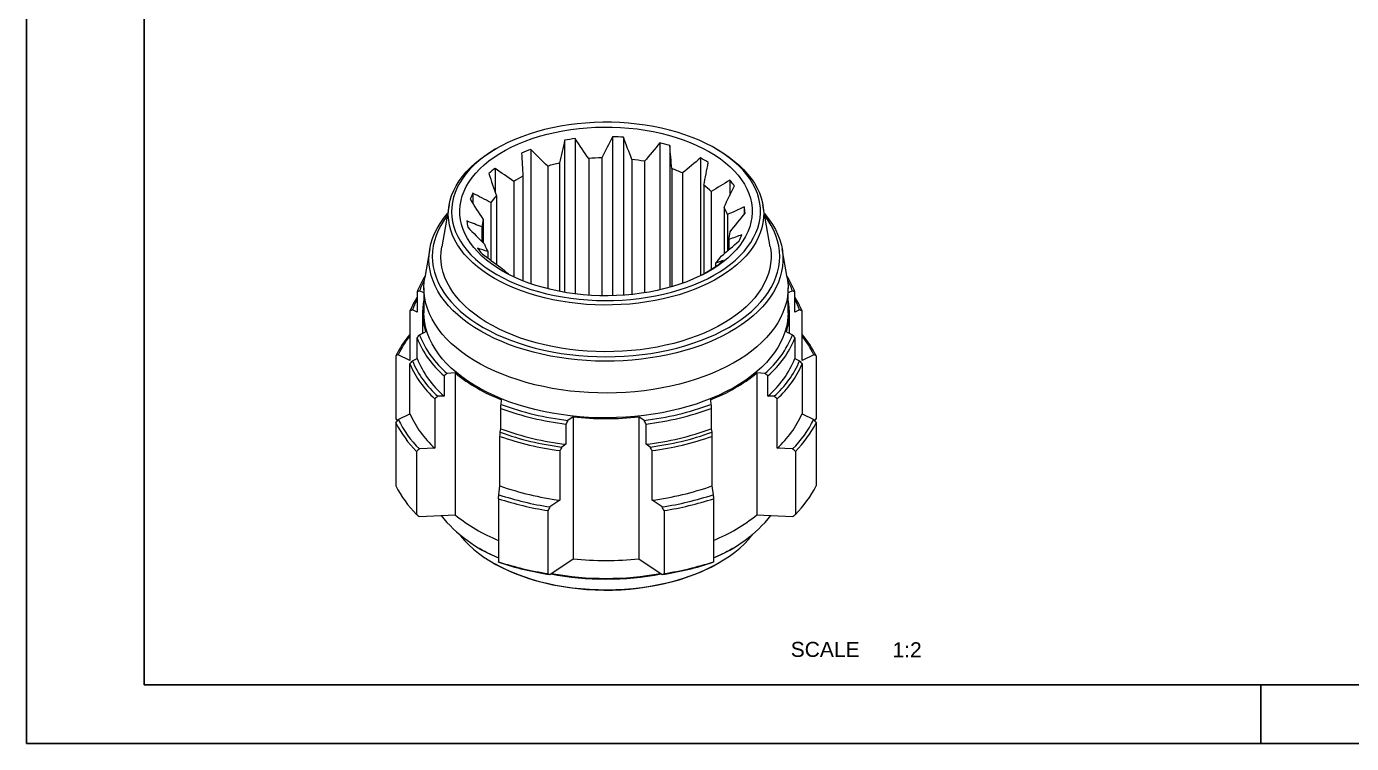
# Model space of a CAD drawing. Header units: millimetres. Extents: x 2490 to 2826, y 1138 to 1375.
# Drawn here: x 2489.9 to 2670, y 1138 to 1235.5 of the extents above; entities that cross this region are included whole.
import ezdxf

# ---------------------------------------------------------------- set-up
doc = ezdxf.new("R2010")
doc.units = ezdxf.units.MM
doc.linetypes.add('ACAD_ISO02W100', pattern=[15, 12, -3])
doc.linetypes.add('ACAD_ISO05W100', pattern=[33, 24, -3, 0, -3, 0, -3])
doc.layers.add('AM_8', color=40, linetype='ACAD_ISO02W100', lineweight=35)
doc.layers.add('AM_BOR', color=2, linetype='ACAD_ISO05W100', lineweight=35)
doc.styles.get("Standard").update_dxf_attribs({"font": 'arial.ttf'})

# ---------------------------------------------------------------- blocks, each defined once
blk = doc.blocks.new('A3 ZTL')
for p, q in [((19.57, 280.82), (19.57, 9.78)), ((19.57, 9.78), (401.17, 9.78))]:
    blk.add_line(p, q)
at = {"layer": 'AM_BOR', "color": 135, "linetype": 'Continuous', "lineweight": 25}
for p, q in [((0, 0), (0, 290.61)), ((410.96, 0), (0, 0))]:
    blk.add_line(p, q, dxfattribs=at)
at = {"layer": 'AM_BOR', "color": 135, "lineweight": 25}
blk.add_line((205.48, 9.78), (205.48, 0), dxfattribs=at)

msp = doc.modelspace()

# ---------------------------------------------------------------- linework, layer by layer
at = {"color": 7, "linetype": 'Continuous', "lineweight": 15}
for p, q in [((2563.017, 1220.03), (2563.017, 1199.35)), ((2564.464, 1220.253), (2564.464, 1199.138)), ((2569.542, 1220.51), (2569.542, 1198.894)), ((2571.033, 1220.435), (2571.033, 1198.965)), ((2575.957, 1219.673), (2575.957, 1199.688)), ((2553.787, 1218.926), (2553.477, 1218.748)), ((2558.398, 1218.786), (2558.398, 1200.522)), ((2577.314, 1219.308), (2577.314, 1200.033)), ((2583.799, 1218.748), (2583.49, 1218.926)), ((2553.567, 1216.21), (2553.567, 1212.992)), ((2560.71, 1216.506), (2560.71, 1199.834)), ((2562.323, 1216.94), (2562.323, 1199.477)), ((2566.284, 1217.552), (2566.284, 1198.963)), ((2568.056, 1217.642), (2568.056, 1198.887)), ((2572.141, 1217.435), (2572.141, 1199.061)), ((2573.859, 1217.17), (2573.859, 1199.285)), ((2577.575, 1216.169), (2577.575, 1200.107)), ((2581.489, 1217.62), (2581.489, 1201.603)), ((2556.093, 1214.422), (2556.093, 1201.456)), ((2557.351, 1215.148), (2557.351, 1200.912)), ((2579.032, 1215.58), (2579.032, 1200.576)), ((2585.472, 1214.598), (2585.472, 1212.524)), ((2550.554, 1212.835), (2550.554, 1211.398)), ((2553.741, 1212.482), (2553.741, 1203.171)), ((2581.932, 1213.906), (2581.932, 1201.859)), ((2582.952, 1213.065), (2582.952, 1202.497)), ((2547.31, 1211.248), (2546.307, 1205.54)), ((2552.99, 1211.552), (2552.99, 1203.719)), ((2584.685, 1210.92), (2584.685, 1204.601)), ((2587.424, 1210.973), (2587.424, 1209.95)), ((2590.97, 1205.54), (2589.966, 1211.248)), ((2551.928, 1209.265), (2551.928, 1206.09)), ((2585.146, 1209.928), (2585.146, 1204.995)), ((2551.773, 1208.242), (2551.773, 1206.248)), ((2544.699, 1205.277), (2544.015, 1201.388)), ((2585.348, 1206.546), (2585.348, 1205.169)), ((2593.262, 1201.388), (2592.578, 1205.277)), ((2552.591, 1204.892), (2552.591, 1204.009)), ((2583.535, 1203.329), (2583.535, 1202.861)), ((2555.344, 1201.905), (2555.344, 1201.826)), ((2581.705, 1201.717), (2583.709, 1202.97)), ((2543.888, 1199.945), (2543.888, 1196.576)), ((2593.388, 1196.576), (2593.388, 1199.945)), ((2542.959, 1199.414), (2542.959, 1196.658)), ((2543.888, 1199.264), (2543.285, 1199.56)), ((2593.992, 1199.56), (2593.388, 1199.264)), ((2594.317, 1196.658), (2594.317, 1199.414)), ((2541.991, 1196.827), (2541.991, 1190.09)), ((2542.959, 1196.658), (2542.312, 1196.975)), ((2543.701, 1196.576), (2543.701, 1193.796)), ((2593.576, 1193.796), (2593.576, 1196.576)), ((2594.964, 1196.975), (2594.317, 1196.658)), ((2595.286, 1190.09), (2595.286, 1196.827)), ((2542.959, 1190.371), (2542.959, 1193.126)), ((2543.285, 1193.592), (2544.105, 1193.995)), ((2593.171, 1193.995), (2593.992, 1193.592)), ((2594.317, 1193.126), (2594.317, 1190.371)), ((2540.083, 1190.72), (2540.083, 1182.146)), ((2541.991, 1190.09), (2540.399, 1190.871)), ((2596.878, 1190.871), (2595.286, 1190.09)), ((2597.193, 1190.72), (2597.193, 1182.146)), ((2541.991, 1182.853), (2541.991, 1189.589)), ((2542.312, 1190.053), (2542.959, 1190.371)), ((2594.317, 1190.371), (2594.964, 1190.053)), ((2595.286, 1189.589), (2595.286, 1182.853)), ((2546.63, 1188.011), (2546.63, 1185.255)), ((2548.128, 1188.387), (2547.056, 1188.337)), ((2548.128, 1188.387), (2548.128, 1169.096)), ((2590.221, 1188.337), (2589.148, 1188.387)), ((2589.148, 1188.387), (2589.148, 1169.096)), ((2590.647, 1185.255), (2590.647, 1188.011)), ((2545.363, 1184.889), (2545.363, 1178.153)), ((2546.63, 1185.255), (2545.784, 1185.215)), ((2554.331, 1180.809), (2554.331, 1183.565)), ((2554.366, 1184.117), (2554.453, 1184.736)), ((2582.824, 1184.736), (2582.911, 1184.117)), ((2582.945, 1183.565), (2582.945, 1180.809)), ((2591.493, 1185.215), (2590.647, 1185.255)), ((2591.913, 1178.153), (2591.913, 1184.889)), ((2540.083, 1182.146), (2540.266, 1181.879)), ((2540.399, 1182.072), (2541.991, 1182.853)), ((2564.166, 1182.414), (2563.469, 1181.94)), ((2564.166, 1182.414), (2564.166, 1163.123)), ((2573.807, 1181.94), (2573.11, 1182.414)), ((2573.11, 1182.414), (2573.11, 1163.123)), ((2595.286, 1182.853), (2596.878, 1182.072)), ((2597.01, 1181.879), (2597.193, 1182.146)), ((2540.083, 1181.611), (2540.083, 1173.037)), ((2554.262, 1180.321), (2554.331, 1180.809)), ((2563.193, 1181.446), (2563.193, 1178.69)), ((2574.084, 1178.69), (2574.084, 1181.446)), ((2582.945, 1180.809), (2583.014, 1180.321)), ((2597.193, 1181.611), (2597.193, 1173.037)), ((2545.363, 1178.153), (2543.281, 1178.055)), ((2554.228, 1173.035), (2554.228, 1179.772)), ((2563.193, 1178.69), (2562.643, 1178.317)), ((2574.634, 1178.317), (2574.084, 1178.69)), ((2583.048, 1179.772), (2583.048, 1173.035)), ((2593.996, 1178.055), (2591.913, 1178.153)), ((2542.868, 1177.73), (2542.868, 1169.156)), ((2562.37, 1177.825), (2562.37, 1171.088)), ((2574.907, 1171.088), (2574.907, 1177.825)), ((2594.408, 1177.73), (2594.408, 1169.156)), ((2554.059, 1171.833), (2554.228, 1173.035)), ((2583.048, 1173.035), (2583.218, 1171.833)), ((2554.025, 1171.289), (2554.025, 1162.715)), ((2562.37, 1171.088), (2561.017, 1170.169)), ((2576.26, 1170.169), (2574.907, 1171.088)), ((2583.251, 1171.289), (2583.251, 1162.715)), ((2543.281, 1168.869), (2548.128, 1169.096)), ((2560.749, 1169.681), (2560.749, 1161.107)), ((2576.528, 1169.681), (2576.528, 1161.107)), ((2589.148, 1169.096), (2593.996, 1168.869)), ((2551.4, 1164.581), (2551.665, 1164.428)), ((2585.612, 1164.428), (2585.877, 1164.581)), ((2553.256, 1162.591), (2553.521, 1162.438)), ((2561.017, 1160.983), (2564.166, 1163.123)), ((2573.11, 1163.123), (2576.26, 1160.983)), ((2583.755, 1162.438), (2584.02, 1162.591))]:
    msp.add_line(p, q, dxfattribs=at)
at = {"color": 7, "linetype": 'Continuous', "lineweight": 15, "flags": 128}
for points in [[(2553.789, 1201.783), (2554.637, 1201.32), (2555.529, 1200.885), (2556.461, 1200.479), (2557.43, 1200.103), (2558.435, 1199.76), (2559.47, 1199.449), (2560.534, 1199.171), (2561.624, 1198.929), (2562.735, 1198.721), (2563.864, 1198.55), (2565.008, 1198.415), (2566.163, 1198.317), (2567.325, 1198.256), (2568.492, 1198.233), (2569.66, 1198.247), (2570.824, 1198.298), (2571.981, 1198.387), (2573.128, 1198.513), (2574.261, 1198.675), (2575.377, 1198.874), (2576.472, 1199.107), (2577.543, 1199.376), (2578.586, 1199.679), (2579.598, 1200.014), (2580.577, 1200.382), (2581.518, 1200.781), (2582.42, 1201.209), (2583.28, 1201.665), (2584.094, 1202.148), (2584.86, 1202.657), (2585.576, 1203.189), (2586.24, 1203.743), (2586.849, 1204.318), (2587.402, 1204.912), (2587.897, 1205.522), (2588.333, 1206.148), (2588.707, 1206.786), (2589.02, 1207.435), (2589.27, 1208.094), (2589.455, 1208.759), (2589.577, 1209.429), (2589.634, 1210.103), (2589.626, 1210.777), (2589.553, 1211.449), (2589.415, 1212.119), (2589.213, 1212.782), (2588.948, 1213.439), (2588.619, 1214.086), (2588.229, 1214.721), (2587.779, 1215.343), (2587.269, 1215.949), (2586.702, 1216.538), (2586.079, 1217.108), (2585.402, 1217.657), (2584.673, 1218.184), (2583.895, 1218.686), (2583.069, 1219.163), (2582.199, 1219.612), (2581.287, 1220.033), (2580.336, 1220.424), (2579.348, 1220.783), (2578.328, 1221.111), (2577.277, 1221.405), (2576.2, 1221.665), (2575.1, 1221.89), (2573.979, 1222.08), (2572.842, 1222.233), (2571.692, 1222.35), (2570.533, 1222.429), (2569.368, 1222.471), (2568.2, 1222.476), (2567.034, 1222.443), (2565.873, 1222.373), (2564.72, 1222.266), (2563.58, 1222.122), (2562.455, 1221.941), (2561.349, 1221.725), (2560.266, 1221.473), (2559.209, 1221.188), (2558.18, 1220.868), (2557.184, 1220.517), (2556.224, 1220.133), (2555.302, 1219.72), (2554.421, 1219.278), (2553.584, 1218.808), (2552.794, 1218.312), (2552.052, 1217.791), (2551.362, 1217.247), (2550.725, 1216.683), (2550.144, 1216.098), (2549.619, 1215.496), (2549.154, 1214.878), (2548.749, 1214.246), (2548.405, 1213.602), (2548.124, 1212.947), (2547.906, 1212.285), (2547.752, 1211.617), (2547.663, 1210.945), (2547.639, 1210.271), (2547.679, 1209.598), (2547.785, 1208.926), (2547.954, 1208.26), (2548.188, 1207.599), (2548.485, 1206.947), (2548.844, 1206.306), (2549.265, 1205.677), (2549.745, 1205.063), (2550.284, 1204.465), (2550.879, 1203.885), (2551.53, 1203.325), (2552.233, 1202.787), (2552.987, 1202.273), (2553.789, 1201.783)], [(2554.584, 1202.242), (2553.805, 1202.719), (2553.074, 1203.22), (2552.394, 1203.745), (2551.767, 1204.291), (2551.194, 1204.857), (2550.679, 1205.441), (2550.222, 1206.04), (2549.826, 1206.654), (2549.49, 1207.281), (2549.217, 1207.917), (2549.008, 1208.561), (2548.862, 1209.21), (2548.781, 1209.864), (2548.765, 1210.519), (2548.814, 1211.174), (2548.927, 1211.826), (2549.105, 1212.473), (2549.346, 1213.114), (2549.65, 1213.745), (2550.016, 1214.365), (2550.443, 1214.972), (2550.929, 1215.564), (2551.473, 1216.139), (2552.073, 1216.696), (2552.727, 1217.231), (2553.433, 1217.744), (2554.189, 1218.234), (2554.992, 1218.697), (2555.839, 1219.133), (2556.728, 1219.541), (2557.655, 1219.918), (2558.619, 1220.264), (2559.615, 1220.579), (2560.641, 1220.859), (2561.693, 1221.106), (2562.767, 1221.317), (2563.861, 1221.493), (2564.97, 1221.632), (2566.091, 1221.734), (2567.22, 1221.8), (2568.354, 1221.828), (2569.489, 1221.819), (2570.622, 1221.772), (2571.747, 1221.688), (2572.863, 1221.567), (2573.965, 1221.409), (2575.049, 1221.216), (2576.113, 1220.987), (2577.152, 1220.723), (2578.163, 1220.426), (2579.144, 1220.095), (2580.09, 1219.733), (2580.998, 1219.34), (2581.867, 1218.918), (2582.692, 1218.469), (2583.471, 1217.992), (2584.202, 1217.491), (2584.883, 1216.966), (2585.51, 1216.42), (2586.082, 1215.854), (2586.597, 1215.27), (2587.054, 1214.67), (2587.451, 1214.056), (2587.786, 1213.43), (2588.059, 1212.794), (2588.269, 1212.15), (2588.414, 1211.5), (2588.495, 1210.847), (2588.511, 1210.192), (2588.463, 1209.537), (2588.349, 1208.885), (2588.172, 1208.238), (2587.93, 1207.597), (2587.626, 1206.966), (2587.26, 1206.346), (2586.833, 1205.739), (2586.347, 1205.147), (2585.803, 1204.571), (2585.203, 1204.015), (2584.549, 1203.48), (2583.843, 1202.966), (2583.088, 1202.477), (2582.285, 1202.014), (2581.438, 1201.578), (2580.549, 1201.17), (2579.621, 1200.793), (2578.658, 1200.446), (2577.661, 1200.132), (2576.636, 1199.852), (2575.584, 1199.605), (2574.509, 1199.394), (2573.416, 1199.218), (2572.307, 1199.079), (2571.186, 1198.976), (2570.056, 1198.911), (2568.922, 1198.883), (2567.787, 1198.892), (2566.655, 1198.939), (2565.529, 1199.023), (2564.413, 1199.144), (2563.312, 1199.302), (2562.227, 1199.495), (2561.164, 1199.724), (2560.125, 1199.988), (2559.113, 1200.285), (2558.133, 1200.616), (2557.187, 1200.978), (2556.278, 1201.37), (2555.41, 1201.792), (2554.584, 1202.242)], [(2553.48, 1201.247), (2552.668, 1201.743), (2551.904, 1202.263), (2551.191, 1202.807), (2550.532, 1203.373), (2549.927, 1203.959), (2549.379, 1204.563), (2548.89, 1205.184), (2548.46, 1205.819), (2548.092, 1206.467), (2547.786, 1207.126), (2547.544, 1207.793), (2547.365, 1208.467), (2547.252, 1209.146), (2547.203, 1209.828), (2547.219, 1210.51), (2547.3, 1211.19), (2547.446, 1211.867), (2547.657, 1212.538), (2547.931, 1213.201), (2548.268, 1213.855), (2548.667, 1214.497), (2549.127, 1215.125), (2549.646, 1215.738), (2550.222, 1216.333), (2550.855, 1216.909), (2551.541, 1217.464), (2552.28, 1217.997), (2553.068, 1218.505), (2553.477, 1218.748)], [(2583.799, 1218.748), (2584.609, 1218.254), (2585.372, 1217.733), (2586.085, 1217.189), (2586.745, 1216.624), (2587.35, 1216.038), (2587.897, 1215.434), (2588.387, 1214.813), (2588.816, 1214.177), (2589.185, 1213.529), (2589.49, 1212.871), (2589.733, 1212.203), (2589.911, 1211.529), (2590.025, 1210.85), (2590.074, 1210.169), (2590.057, 1209.487), (2589.976, 1208.806), (2589.83, 1208.13), (2589.619, 1207.459), (2589.345, 1206.795), (2589.008, 1206.142), (2588.609, 1205.5), (2588.15, 1204.871), (2587.631, 1204.259), (2587.054, 1203.663), (2586.422, 1203.087), (2585.735, 1202.532), (2584.997, 1202), (2584.209, 1201.492), (2583.373, 1201.01), (2582.493, 1200.555), (2581.571, 1200.128), (2580.61, 1199.732), (2579.612, 1199.367), (2578.581, 1199.034), (2577.519, 1198.735), (2576.431, 1198.469), (2575.319, 1198.239), (2574.187, 1198.044), (2573.038, 1197.886), (2571.875, 1197.764), (2570.703, 1197.68), (2569.524, 1197.633), (2568.343, 1197.624), (2567.162, 1197.652), (2565.987, 1197.718), (2564.819, 1197.821), (2563.662, 1197.961), (2562.521, 1198.137), (2561.399, 1198.35), (2560.298, 1198.598), (2559.223, 1198.88), (2558.176, 1199.196), (2557.161, 1199.545), (2556.181, 1199.926), (2555.239, 1200.338), (2554.338, 1200.779), (2553.48, 1201.247)], [(2551.623, 1194.052), (2550.763, 1194.575), (2549.951, 1195.123), (2549.19, 1195.695), (2548.48, 1196.288), (2547.826, 1196.903), (2547.227, 1197.536), (2546.686, 1198.186), (2546.204, 1198.851), (2545.783, 1199.53), (2545.423, 1200.221), (2545.126, 1200.921), (2544.892, 1201.63), (2544.722, 1202.344), (2544.617, 1203.063), (2544.576, 1203.784), (2544.601, 1204.505), (2544.69, 1205.225), (2544.843, 1205.94), (2545.061, 1206.65), (2545.343, 1207.353), (2545.687, 1208.046), (2546.093, 1208.729), (2546.56, 1209.398), (2547.086, 1210.052), (2547.103, 1210.072)], [(2547.051, 1209.772), (2546.582, 1209.119), (2546.17, 1208.446), (2545.818, 1207.761), (2545.529, 1207.067), (2545.304, 1206.365), (2545.143, 1205.657), (2545.046, 1204.945), (2545.013, 1204.231), (2545.046, 1203.518), (2545.143, 1202.806), (2545.304, 1202.098), (2545.529, 1201.396), (2545.818, 1200.702), (2546.17, 1200.017), (2546.582, 1199.344), (2547.056, 1198.684), (2547.588, 1198.04), (2548.178, 1197.412), (2548.825, 1196.803), (2549.525, 1196.215), (2550.278, 1195.648), (2551.081, 1195.106), (2551.933, 1194.588)], [(2590.173, 1210.072), (2590.327, 1209.89), (2590.839, 1209.232), (2591.291, 1208.559), (2591.682, 1207.874), (2592.01, 1207.178), (2592.276, 1206.474), (2592.478, 1205.762), (2592.615, 1205.045), (2592.688, 1204.325), (2592.696, 1203.604), (2592.639, 1202.883), (2592.518, 1202.165), (2592.332, 1201.452), (2592.082, 1200.745), (2591.77, 1200.047), (2591.394, 1199.359), (2590.958, 1198.684), (2590.461, 1198.022), (2589.905, 1197.376), (2589.292, 1196.747), (2588.624, 1196.138), (2587.901, 1195.55), (2587.127, 1194.984), (2586.303, 1194.442), (2585.431, 1193.925), (2584.514, 1193.435), (2583.554, 1192.974), (2582.553, 1192.541), (2581.516, 1192.14), (2580.443, 1191.77), (2579.339, 1191.432), (2578.206, 1191.129), (2577.047, 1190.859), (2575.866, 1190.625), (2574.665, 1190.426), (2573.447, 1190.263), (2572.217, 1190.138), (2570.977, 1190.049), (2569.731, 1189.998), (2568.482, 1189.983), (2567.233, 1190.007), (2565.988, 1190.068), (2564.751, 1190.166), (2563.523, 1190.301), (2562.31, 1190.472), (2561.113, 1190.68), (2559.937, 1190.923), (2558.785, 1191.201), (2557.658, 1191.514), (2556.562, 1191.859), (2555.498, 1192.237), (2554.469, 1192.647), (2553.479, 1193.086), (2552.53, 1193.555), (2551.623, 1194.052)], [(2551.933, 1194.588), (2552.83, 1194.096), (2553.771, 1193.632), (2554.752, 1193.198), (2555.771, 1192.793), (2556.826, 1192.42), (2557.913, 1192.079), (2559.029, 1191.772), (2560.172, 1191.499), (2561.338, 1191.26), (2562.524, 1191.058), (2563.726, 1190.891), (2564.942, 1190.761), (2566.169, 1190.668), (2567.402, 1190.612), (2568.638, 1190.593), (2569.875, 1190.612), (2571.108, 1190.668), (2572.334, 1190.761), (2573.55, 1190.891), (2574.753, 1191.058), (2575.939, 1191.26), (2577.105, 1191.499), (2578.247, 1191.772), (2579.364, 1192.079), (2580.451, 1192.42), (2581.505, 1192.793), (2582.525, 1193.198), (2583.506, 1193.632), (2584.446, 1194.096), (2585.344, 1194.588), (2586.195, 1195.106), (2586.998, 1195.648), (2587.751, 1196.215), (2588.452, 1196.803), (2589.098, 1197.412), (2589.688, 1198.04), (2590.221, 1198.684), (2590.694, 1199.344), (2591.107, 1200.017), (2591.458, 1200.702), (2591.747, 1201.396), (2591.972, 1202.098), (2592.134, 1202.806), (2592.231, 1203.518), (2592.263, 1204.231), (2592.231, 1204.945), (2592.134, 1205.657), (2591.972, 1206.365), (2591.747, 1207.067), (2591.458, 1207.761), (2591.107, 1208.446), (2590.694, 1209.119), (2590.226, 1209.772)], [(2590.97, 1205.54), (2590.999, 1205.361), (2591.072, 1204.666), (2591.08, 1203.97), (2591.023, 1203.275), (2590.902, 1202.583), (2590.717, 1201.896), (2590.468, 1201.215), (2590.156, 1200.543), (2589.782, 1199.881), (2589.347, 1199.232), (2588.852, 1198.598), (2588.299, 1197.98), (2587.69, 1197.379), (2587.025, 1196.799), (2586.308, 1196.24), (2585.539, 1195.704), (2584.722, 1195.193), (2583.858, 1194.707), (2582.951, 1194.249), (2582.002, 1193.82), (2581.015, 1193.421), (2579.992, 1193.053), (2578.936, 1192.717), (2577.851, 1192.415), (2576.739, 1192.147), (2575.603, 1191.913), (2574.448, 1191.715), (2573.276, 1191.553), (2572.09, 1191.427), (2570.895, 1191.339), (2569.693, 1191.288), (2568.488, 1191.274), (2567.283, 1191.297), (2566.082, 1191.358), (2564.889, 1191.455), (2563.706, 1191.59), (2562.538, 1191.761), (2561.387, 1191.968), (2560.258, 1192.21), (2559.152, 1192.487), (2558.074, 1192.798), (2557.026, 1193.142), (2556.011, 1193.518), (2555.034, 1193.925), (2554.095, 1194.361), (2553.198, 1194.826), (2552.346, 1195.318), (2551.541, 1195.836), (2550.785, 1196.378), (2550.08, 1196.942), (2549.429, 1197.528), (2548.833, 1198.133), (2548.295, 1198.755), (2547.815, 1199.393), (2547.395, 1200.046), (2547.037, 1200.71), (2546.74, 1201.384), (2546.507, 1202.067), (2546.338, 1202.756), (2546.233, 1203.449), (2546.192, 1204.144), (2546.217, 1204.84), (2546.305, 1205.534), (2546.307, 1205.54)], [(2554.728, 1202.171), (2554.856, 1202.092), (2554.922, 1202.052)], [(2593.262, 1201.388), (2593.327, 1200.947), (2593.384, 1200.218), (2593.376, 1199.488), (2593.303, 1198.76), (2593.166, 1198.034), (2592.965, 1197.314), (2592.701, 1196.6), (2592.373, 1195.895), (2591.984, 1195.201), (2591.534, 1194.519), (2591.025, 1193.851), (2590.456, 1193.199), (2589.831, 1192.565), (2589.151, 1191.95), (2588.417, 1191.356), (2587.632, 1190.784), (2586.797, 1190.236), (2585.914, 1189.713), (2584.987, 1189.217), (2584.017, 1188.75), (2583.006, 1188.311), (2581.959, 1187.902), (2580.876, 1187.526), (2579.762, 1187.181), (2578.618, 1186.87), (2577.449, 1186.593), (2576.256, 1186.35), (2575.044, 1186.144), (2573.815, 1185.973), (2572.572, 1185.838), (2571.32, 1185.741), (2570.06, 1185.68), (2568.796, 1185.657), (2567.532, 1185.671), (2566.271, 1185.722), (2565.016, 1185.81), (2563.771, 1185.936), (2562.538, 1186.097), (2561.321, 1186.295), (2560.124, 1186.529), (2558.948, 1186.797), (2557.798, 1187.1), (2556.676, 1187.436), (2555.585, 1187.805), (2554.529, 1188.206), (2553.509, 1188.637), (2552.528, 1189.098), (2551.59, 1189.587), (2550.696, 1190.103), (2549.849, 1190.645), (2549.051, 1191.211), (2548.304, 1191.799), (2547.61, 1192.409), (2546.971, 1193.039), (2546.388, 1193.687), (2545.864, 1194.351), (2545.399, 1195.029), (2544.994, 1195.721), (2544.652, 1196.423), (2544.372, 1197.135), (2544.155, 1197.854), (2544.002, 1198.578), (2543.913, 1199.306), (2543.889, 1200.036), (2543.929, 1200.765), (2544.015, 1201.388)], [(2593.388, 1196.576), (2593.376, 1196.12), (2593.303, 1195.392), (2593.166, 1194.666), (2592.965, 1193.946), (2592.701, 1193.232), (2592.373, 1192.527), (2591.984, 1191.833), (2591.534, 1191.151), (2591.025, 1190.483), (2590.456, 1189.831), (2589.831, 1189.197), (2589.151, 1188.582), (2588.417, 1187.987), (2587.632, 1187.416), (2586.797, 1186.868), (2585.914, 1186.345), (2584.987, 1185.849), (2584.017, 1185.381), (2583.006, 1184.943), (2581.959, 1184.534), (2580.876, 1184.157), (2579.762, 1183.813), (2578.618, 1183.502), (2577.449, 1183.224), (2576.256, 1182.982), (2575.044, 1182.775), (2573.815, 1182.604), (2572.572, 1182.47), (2571.32, 1182.373), (2570.06, 1182.312), (2568.796, 1182.289), (2567.532, 1182.303), (2566.271, 1182.354), (2565.016, 1182.442), (2563.771, 1182.567), (2562.538, 1182.729), (2561.321, 1182.927), (2560.124, 1183.161), (2558.948, 1183.429), (2557.798, 1183.732), (2556.676, 1184.068), (2555.585, 1184.437), (2554.529, 1184.838), (2553.509, 1185.269), (2552.528, 1185.73), (2551.59, 1186.219), (2550.696, 1186.735), (2549.849, 1187.276), (2549.051, 1187.842), (2548.304, 1188.431), (2547.61, 1189.041), (2546.971, 1189.671), (2546.388, 1190.318), (2545.864, 1190.982), (2545.399, 1191.661), (2544.994, 1192.352), (2544.652, 1193.055), (2544.372, 1193.767), (2544.155, 1194.486), (2544.002, 1195.21), (2543.913, 1195.938), (2543.888, 1196.576)], [(2548.731, 1166.41), (2548.871, 1166.23), (2549.396, 1165.615), (2549.978, 1165.017), (2550.616, 1164.439), (2551.308, 1163.881), (2552.051, 1163.346), (2552.844, 1162.835), (2553.684, 1162.35), (2554.569, 1161.892), (2555.496, 1161.463), (2556.462, 1161.064), (2557.464, 1160.695), (2558.5, 1160.359), (2559.566, 1160.056), (2560.659, 1159.787), (2561.776, 1159.553), (2562.913, 1159.354), (2564.068, 1159.192), (2565.236, 1159.066), (2566.414, 1158.978), (2567.599, 1158.926), (2568.787, 1158.912), (2569.974, 1158.935), (2571.158, 1158.996), (2572.334, 1159.094), (2573.499, 1159.229), (2574.649, 1159.401), (2575.782, 1159.608), (2576.893, 1159.851), (2577.979, 1160.129), (2579.038, 1160.44), (2580.066, 1160.784), (2581.059, 1161.161), (2582.016, 1161.568), (2582.932, 1162.004), (2583.806, 1162.469), (2584.635, 1162.96), (2585.416, 1163.477), (2586.147, 1164.018), (2586.825, 1164.581), (2587.449, 1165.165), (2588.018, 1165.767), (2588.528, 1166.387), (2588.546, 1166.41)], [(2583.755, 1162.438), (2583.33, 1162.199), (2582.453, 1161.745), (2581.533, 1161.32), (2580.575, 1160.925), (2579.58, 1160.561), (2578.552, 1160.229), (2577.493, 1159.931), (2576.408, 1159.666), (2575.299, 1159.436), (2574.17, 1159.242), (2573.025, 1159.085), (2571.866, 1158.963), (2570.697, 1158.879), (2569.522, 1158.833), (2568.344, 1158.823), (2567.167, 1158.851), (2565.994, 1158.917), (2564.83, 1159.019), (2563.677, 1159.159), (2562.539, 1159.335), (2561.42, 1159.547), (2560.323, 1159.794), (2559.25, 1160.076), (2558.207, 1160.391), (2557.195, 1160.739), (2556.218, 1161.119), (2555.278, 1161.529), (2554.379, 1161.969), (2553.524, 1162.436), (2553.521, 1162.438)]]:
    msp.add_lwpolyline(points, dxfattribs=at)
at = {"color": 7, "linetype": 'Continuous', "lineweight": 15}
for centre, radius, start, end in [((2568.42, 1189.888), 30.622, 97.42357, 100.16251), ((2568.646, 1187.977), 32.545, 85.79371, 88.42363), ((2569.589, 1193.316), 27.115, 73.44832, 76.41866), ((2566.258, 1197.575), 22.62, 110.33368, 113.68553), ((2561.702, 1205.467), 13.475, 127.13657, 131.87133), ((2567.792, 1193.411), 24.156, 103.08618, 107.04683), ((2568.631, 1188.653), 28.994, 91.13797, 94.64469), ((2568.832, 1190.356), 27.281, 79.38092, 83.03301), ((2570.757, 1197.205), 20.153, 65.75571, 70.22509), ((2573.099, 1201.863), 17.851, 58.04014, 61.96524), ((2564.666, 1201.025), 15.905, 117.38046, 122.61417), ((2578.033, 1207.942), 9.982, 36.03793, 41.82158), ((2557.265, 1209.213), 7.626, 151.64087, 158.5622), ((2560.27, 1206.44), 8.896, 137.21475, 144.92574), ((2574.816, 1204.235), 12.007, 47.3395, 53.65259), ((2578.769, 1207.571), 6.798, 20.28521, 29.51172), ((2581.115, 1209.576), 6.461, 4.7526, 12.48274), ((2556.161, 1209.604), 6.461, 184.7526, 192.48274), ((2557.524, 1207.894), 5.761, 166.23065, 176.53401), ((2579.752, 1207.918), 5.761, 346.23065, 356.53401), ((2580.012, 1209.967), 7.626, 331.64087, 338.5622), ((2559.244, 1211.238), 9.982, 216.03793, 221.82158), ((2558.507, 1208.241), 6.798, 200.28521, 209.51172), ((2577.006, 1209.372), 8.896, 317.21475, 324.92574), ((2575.574, 1213.713), 13.475, 307.13657, 311.87133), ((2553.254, 1195.577), 10.987, 146.93228, 159.56156), ((2562.461, 1211.576), 12.007, 227.3395, 233.65259), ((2584.022, 1195.577), 10.987, 20.43844, 33.06772), ((2553.083, 1196.073), 10.4, 151.2322, 160.40705), ((2584.193, 1196.073), 10.4, 19.59295, 28.7678), ((2552.729, 1192.407), 11.612, 147.28138, 157.63074), ((2552.602, 1192.893), 11.07, 150.58408, 158.3607), ((2552.159, 1196.574), 8.457, 167.95614, 197.75739), ((2585.137, 1196.573), 8.438, 342.2091, 12.07737), ((2584.547, 1192.407), 11.612, 22.36926, 32.71862), ((2584.674, 1192.893), 11.07, 21.6393, 29.41592), ((2552.516, 1184.675), 13.825, 139.58241, 154.0689), ((2552.507, 1185.126), 13.402, 141.68956, 154.61555), ((2554.989, 1197.883), 12.936, 201.57447, 229.74567), ((2555.197, 1198.159), 12.757, 200.97452, 230.34562), ((2582.08, 1198.159), 12.757, 309.65438, 339.02548), ((2582.288, 1197.883), 12.936, 310.25433, 338.42553), ((2584.761, 1184.675), 13.825, 25.9311, 40.41759), ((2584.77, 1185.126), 13.402, 25.38445, 38.31044), ((2554.368, 1194.91), 13.473, 203.26317, 228.05697), ((2554.574, 1195.187), 13.293, 202.71789, 228.60226), ((2554.989, 1195.127), 12.936, 201.57447, 229.74567), ((2582.288, 1195.127), 12.936, 310.25433, 338.42553), ((2582.702, 1195.187), 13.293, 311.39774, 337.28211), ((2582.908, 1194.91), 13.473, 311.94303, 336.73683), ((2562.855, 1206.594), 23.417, 231.03237, 248.97301), ((2574.421, 1206.594), 23.417, 291.02699, 308.96763), ((2567.707, 1219.914), 38.732, 249.79708, 263.30678), ((2567.725, 1219.86), 38.158, 249.50676, 263.5971), ((2569.552, 1219.86), 38.158, 276.4029, 290.49324), ((2569.569, 1219.914), 38.732, 276.69322, 290.20292), ((2553.343, 1188.317), 14.372, 205.75666, 225.56348), ((2554.368, 1188.174), 13.473, 203.26317, 228.05697), ((2568.638, 1225.105), 42.925, 264.02004, 275.97996), ((2582.908, 1188.174), 13.473, 311.94303, 336.73683), ((2583.933, 1188.317), 14.372, 314.43652, 334.24334), ((2553.139, 1188.039), 14.553, 206.21349, 225.10665), ((2567.673, 1217.876), 39.878, 250.34953, 262.75433), ((2567.707, 1217.158), 38.732, 249.79708, 263.30678), ((2569.569, 1217.158), 38.732, 276.69322, 290.20292), ((2569.604, 1217.876), 39.878, 277.24567, 289.65047), ((2584.137, 1188.039), 14.553, 314.89335, 333.78651), ((2567.655, 1217.928), 40.45, 250.61261, 262.49125), ((2569.621, 1217.928), 40.45, 277.50875, 289.38739), ((2553.139, 1179.466), 14.553, 206.21349, 225.10665), ((2567.655, 1211.191), 40.45, 250.61261, 262.49125), ((2569.621, 1211.191), 40.45, 277.50875, 289.38739), ((2584.137, 1179.466), 14.553, 314.89335, 333.78651), ((2567.556, 1213.013), 43.864, 252.03233, 261.07152), ((2567.573, 1212.967), 43.296, 251.81287, 261.29099), ((2569.704, 1212.967), 43.296, 278.70901, 288.18713), ((2569.72, 1213.013), 43.864, 278.92848, 287.96767), ((2562.722, 1187.111), 23.183, 230.98916, 247.96907), ((2574.555, 1187.111), 23.183, 292.03093, 309.01084), ((2561.065, 1181.02), 19.097, 218.97932, 248.37025), ((2576.37, 1180.804), 18.838, 291.42297, 321.22747), ((2564.126, 1186.105), 25.003, 240.10845, 246.17441), ((2573.218, 1185.972), 24.854, 293.80739, 299.90975), ((2567.556, 1204.44), 43.864, 252.03233, 261.07152), ((2567.573, 1203.78), 43.296, 251.81287, 261.29099), ((2568.638, 1205.815), 42.925, 264.02004, 275.97996), ((2569.704, 1203.78), 43.296, 278.70901, 288.18713), ((2569.72, 1204.44), 43.864, 278.92848, 287.96767), ((2568.638, 1201.093), 40.727, 259.38308, 280.61692), ((2568.638, 1201.859), 41.403, 259.68606, 280.31394)]:
    msp.add_arc(centre, radius, start, end, dxfattribs=at)
for points in [[(2563.017, 1220.03), (2562.788, 1218.996), (2562.557, 1217.965), (2562.323, 1216.94)], [(2566.284, 1217.552), (2565.669, 1218.446), (2565.064, 1219.348), (2564.464, 1220.253)], [(2569.542, 1220.51), (2569.052, 1219.549), (2568.557, 1218.592), (2568.056, 1217.642)], [(2572.141, 1217.435), (2571.767, 1218.43), (2571.398, 1219.43), (2571.033, 1220.435)], [(2575.957, 1219.673), (2575.265, 1218.832), (2574.567, 1217.997), (2573.859, 1217.17)], [(2557.171, 1218.29), (2557.231, 1217.239), (2557.291, 1216.191), (2557.351, 1215.148)], [(2560.71, 1216.506), (2559.93, 1217.258), (2559.16, 1218.019), (2558.398, 1218.786)], [(2577.575, 1216.169), (2577.487, 1217.211), (2577.4, 1218.258), (2577.314, 1219.308)], [(2556.093, 1214.422), (2555.241, 1215.007), (2554.4, 1215.605), (2553.567, 1216.21)], [(2581.489, 1217.62), (2580.679, 1216.932), (2579.862, 1216.251), (2579.032, 1215.58)], [(2581.932, 1213.906), (2582.14, 1214.936), (2582.345, 1215.97), (2582.548, 1217.009)], [(2552.708, 1215.502), (2553.049, 1214.491), (2553.393, 1213.484), (2553.741, 1212.482)], [(2585.472, 1214.598), (2584.641, 1214.077), (2583.803, 1213.565), (2582.952, 1213.065)], [(2552.99, 1211.552), (2552.168, 1211.967), (2551.357, 1212.396), (2550.554, 1212.835)], [(2584.685, 1210.92), (2585.164, 1211.879), (2585.637, 1212.845), (2586.104, 1213.815)], [(2550.167, 1212), (2550.747, 1211.083), (2551.334, 1210.17), (2551.928, 1209.265)], [(2587.424, 1210.973), (2586.673, 1210.613), (2585.915, 1210.263), (2585.146, 1209.928)], [(2551.773, 1208.242), (2551.081, 1208.503), (2550.398, 1208.781), (2549.722, 1209.068)], [(2585.503, 1207.569), (2586.195, 1208.41), (2586.878, 1209.258), (2587.554, 1210.111)], [(2549.853, 1208.207), (2550.604, 1207.426), (2551.362, 1206.65), (2552.131, 1205.884)], [(2587.11, 1207.18), (2586.529, 1206.956), (2585.943, 1206.743), (2585.348, 1206.546)], [(2552.591, 1204.892), (2552.112, 1205.034), (2551.64, 1205.194), (2551.172, 1205.365)], [(2584.287, 1204.26), (2585.109, 1204.946), (2585.919, 1205.642), (2586.722, 1206.345)], [(2551.805, 1204.582), (2552.635, 1203.961), (2553.474, 1203.348), (2554.324, 1202.747)], [(2584.568, 1203.678), (2584.228, 1203.548), (2583.884, 1203.429), (2583.535, 1203.329)], [(2555.344, 1201.905), (2555.136, 1201.977), (2554.931, 1202.068), (2554.728, 1202.171)], [(2543.285, 1199.56), (2543.176, 1199.512), (2543.068, 1199.463), (2542.959, 1199.414)], [(2594.317, 1199.414), (2594.209, 1199.463), (2594.1, 1199.512), (2593.992, 1199.56)], [(2542.312, 1196.975), (2542.205, 1196.926), (2542.098, 1196.877), (2541.991, 1196.827)], [(2595.286, 1196.827), (2595.179, 1196.877), (2595.071, 1196.926), (2594.964, 1196.975)], [(2542.959, 1193.126), (2543.068, 1193.282), (2543.176, 1193.437), (2543.285, 1193.592)], [(2593.992, 1193.592), (2594.1, 1193.437), (2594.209, 1193.282), (2594.317, 1193.126)], [(2540.399, 1190.871), (2540.293, 1190.821), (2540.188, 1190.771), (2540.083, 1190.72)], [(2597.193, 1190.72), (2597.088, 1190.771), (2596.983, 1190.821), (2596.878, 1190.871)], [(2541.991, 1189.589), (2542.098, 1189.744), (2542.205, 1189.899), (2542.312, 1190.053)], [(2594.964, 1190.053), (2595.071, 1189.899), (2595.179, 1189.744), (2595.286, 1189.589)], [(2547.056, 1188.337), (2546.914, 1188.228), (2546.772, 1188.12), (2546.63, 1188.011)], [(2590.647, 1188.011), (2590.505, 1188.12), (2590.363, 1188.228), (2590.221, 1188.337)], [(2545.784, 1185.215), (2545.643, 1185.107), (2545.503, 1184.998), (2545.363, 1184.889)], [(2554.331, 1183.565), (2554.343, 1183.749), (2554.354, 1183.933), (2554.366, 1184.117)], [(2582.911, 1184.117), (2582.922, 1183.933), (2582.934, 1183.749), (2582.945, 1183.565)], [(2591.913, 1184.889), (2591.773, 1184.998), (2591.633, 1185.107), (2591.493, 1185.215)], [(2540.083, 1181.611), (2540.188, 1181.765), (2540.293, 1181.918), (2540.399, 1182.072)], [(2563.469, 1181.94), (2563.377, 1181.775), (2563.285, 1181.611), (2563.193, 1181.446)], [(2574.084, 1181.446), (2573.992, 1181.611), (2573.899, 1181.775), (2573.807, 1181.94)], [(2596.878, 1182.072), (2596.983, 1181.918), (2597.088, 1181.765), (2597.193, 1181.611)], [(2554.228, 1179.772), (2554.239, 1179.955), (2554.251, 1180.138), (2554.262, 1180.321)], [(2583.014, 1180.321), (2583.026, 1180.138), (2583.037, 1179.955), (2583.048, 1179.772)], [(2562.643, 1178.317), (2562.552, 1178.153), (2562.461, 1177.989), (2562.37, 1177.825)], [(2574.907, 1177.825), (2574.816, 1177.989), (2574.725, 1178.153), (2574.634, 1178.317)], [(2543.281, 1178.055), (2543.143, 1177.947), (2543.005, 1177.838), (2542.868, 1177.73)], [(2594.408, 1177.73), (2594.271, 1177.838), (2594.133, 1177.947), (2593.996, 1178.055)], [(2554.025, 1171.289), (2554.037, 1171.47), (2554.048, 1171.652), (2554.059, 1171.833)], [(2583.218, 1171.833), (2583.229, 1171.652), (2583.24, 1171.47), (2583.251, 1171.289)], [(2542.868, 1169.156), (2543.005, 1169.06), (2543.143, 1168.965), (2543.281, 1168.869)], [(2561.017, 1170.169), (2560.927, 1170.006), (2560.838, 1169.844), (2560.749, 1169.681)], [(2576.528, 1169.681), (2576.438, 1169.844), (2576.349, 1170.006), (2576.26, 1170.169)], [(2593.996, 1168.869), (2594.133, 1168.965), (2594.271, 1169.06), (2594.408, 1169.156)], [(2554.059, 1162.647), (2554.048, 1162.669), (2554.037, 1162.692), (2554.025, 1162.715)], [(2583.251, 1162.715), (2583.24, 1162.692), (2583.229, 1162.669), (2583.218, 1162.647)], [(2560.749, 1161.107), (2560.838, 1161.066), (2560.927, 1161.024), (2561.017, 1160.983)], [(2576.26, 1160.983), (2576.349, 1161.024), (2576.438, 1161.066), (2576.528, 1161.107)]]:
    msp.add_open_spline(points, degree=3, dxfattribs=at)

# ---------------------------------------------------------------- block references
at = {"linetype": 'ByBlock', "lineweight": 0, "xscale": 0.8167500000000001, "yscale": 0.8167500000000001, "zscale": 0.8167500000000001}
msp.add_blockref('A3 ZTL', (2489.857, 1138.007), dxfattribs=at)

# ---------------------------------------------------------------- texts
at = {"layer": 'AM_8', "color": 0, "linetype": 'Continuous'}
for s, p in [('SCALE', (2593.752, 1149.784)), ('1:2', (2607.595, 1149.728))]:
    msp.add_text(s, height=2.0419, dxfattribs=at).set_placement(p)

doc.saveas('drawing.dxf')
